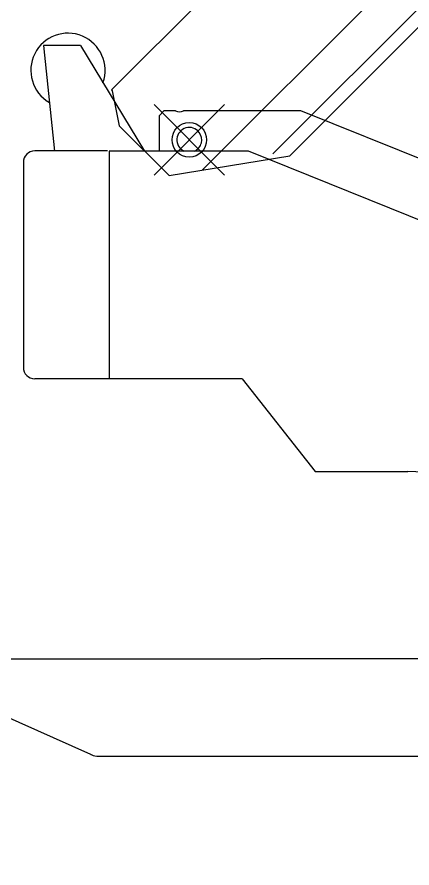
# Model space of a CAD drawing. Header units: millimetres. Extents: x -2078669 to -1085629, y -5987148 to 310365.
# Drawn here: x -1642424 to -1634451, y -1551182 to -1533994 of the extents above; entities that cross this region are included whole.
import ezdxf

# ---------------------------------------------------------------- set-up
doc = ezdxf.new("R2010")
doc.units = ezdxf.units.MM
doc.header["$LTSCALE"] = 500
doc.header["$PDSIZE"] = 300
for name, color, linetype, lineweight in [('D-BYP-STR8', 5, 'Continuous', 25), ('D-BYP-STRB', 5, 'Continuous', 25), ('◆ワイプアウト', 4, 'Continuous', 13)]:
    doc.layers.add(name, color=color, linetype=linetype, lineweight=lineweight)

# ---------------------------------------------------------------- blocks, each defined once
blk = doc.blocks.new('A$Cbc34e4a9')
at = {"layer": 'D-BYP-STRB'}
for p, q in [((6788.4, 9393), (692.4, 3297)), ((7313.2, 9227.4), (1059.1, 2973.2)), ((7422.9, 9117.6), (1344, 3038.7)), ((7460.8, 9079.7), (1412.3, 3031.2)), ((418, 3476.5), (462.4, 3050.3)), ((567.1, 3476.5), (418, 3476.5)), ((567.1, 3476.5), (826.6, 3050.3)), ((692.4, 3297), (695.9, 3293.5)), ((692.4, 3297), (696, 3293.5)), ((692.4, 3297), (696, 3293.5)), ((696, 3293.5), (724.2, 3152)), ((1149.3, 2953.2), (864.8, 3237.7)), ((1149.3, 3237.7), (864.8, 2953.2)), ((1149.3, 2953.1), (864.8, 3237.7)), ((1149.3, 3237.7), (864.8, 2953.2)), ((904.8, 3212.5), (885.1, 3192.8)), ((951.1, 3212.5), (904.8, 3212.5)), ((1458, 3212.5), (983.1, 3212.5)), ((3963.2, 2200.3), (1458, 3212.5)), ((885.1, 3192.8), (885.1, 3050.3)), ((724.2, 3152), (925.1, 2951.2)), ((677.1, 3050.5), (383.1, 3050.5)), ((683.4, 3050.3), (683.4, 2130.3)), ((1246.4, 3050.3), (683.4, 3050.3)), ((925.1, 2951.2), (1412.3, 3031.2)), ((1976.6, 2755.3), (1246.4, 3050.3)), ((337.1, 3004.5), (337.1, 2176.5)), ((1220.2, 2130.5), (383.1, 2130.5)), ((1220.2, 2130.5), (1514.6, 1756.3)), ((1516.5, 1755.4), (1889.6, 1755.4)), ((2149.4, 1745.3), (1889.4, 1755.7)), ((141, 999.5), (1295, 999.5)), ((2145, 999.5), (1295, 999.5)), ((609.6, 612.5), (245.1, 775.5)), ((640.6, 605.5), (2145, 605.5))]:
    blk.add_line(p, q, dxfattribs=at)
at = {"layer": 'D-BYP-STRB', "ltscale": 0.044635}
blk.add_line((609.6, 612.5), (611.3, 611.8), dxfattribs=at)
at = {"layer": 'D-BYP-STRB'}
blk.add_circle((1007.1, 3095.5), 69.9, dxfattribs=at)
for centre, radius, start, end in [((517.1, 3376.5), 150, 340.4855, 239.9461), ((967.1, 3242.5), 34, 241.9275, 298.072), ((1007.1, 3095.5), 50, 36.867, 244.6854), ((1007.1, 3095.5), 50, 295.315, 36.868), ((383.1, 3004.5), 46, 90, 180), ((383.1, 2176.5), 46, 180, 270), ((1516.5, 1757.8), 2.4, 218.1903, 270), ((640.6, 677.5), 72, 245.9092, 270)]:
    blk.add_arc(centre, radius, start, end, dxfattribs=at)
for p in [(1007, 3095.5), (1007, 3095.4), (1007, 3095.4)]:
    blk.add_point(p, dxfattribs=at)

msp = doc.modelspace()

# ---------------------------------------------------------------- wipeouts: each hides what was drawn before it
msp.add_wipeout([(-1650238.2, -1497587.3), (-1438401.3, -1497587.3), (-1437818.5, -1582057.4), (-1649655.4, -1582057.4)]).dxf.layer = '◆ワイプアウト'

# ---------------------------------------------------------------- next in the draw order: block references
at = {"layer": 'D-BYP-STR8', "xscale": 5, "yscale": 5, "zscale": 5}
msp.add_blockref('A$Cbc34e4a9', (-1643981.8, -1551952.3), dxfattribs=at)

doc.saveas('drawing.dxf')
